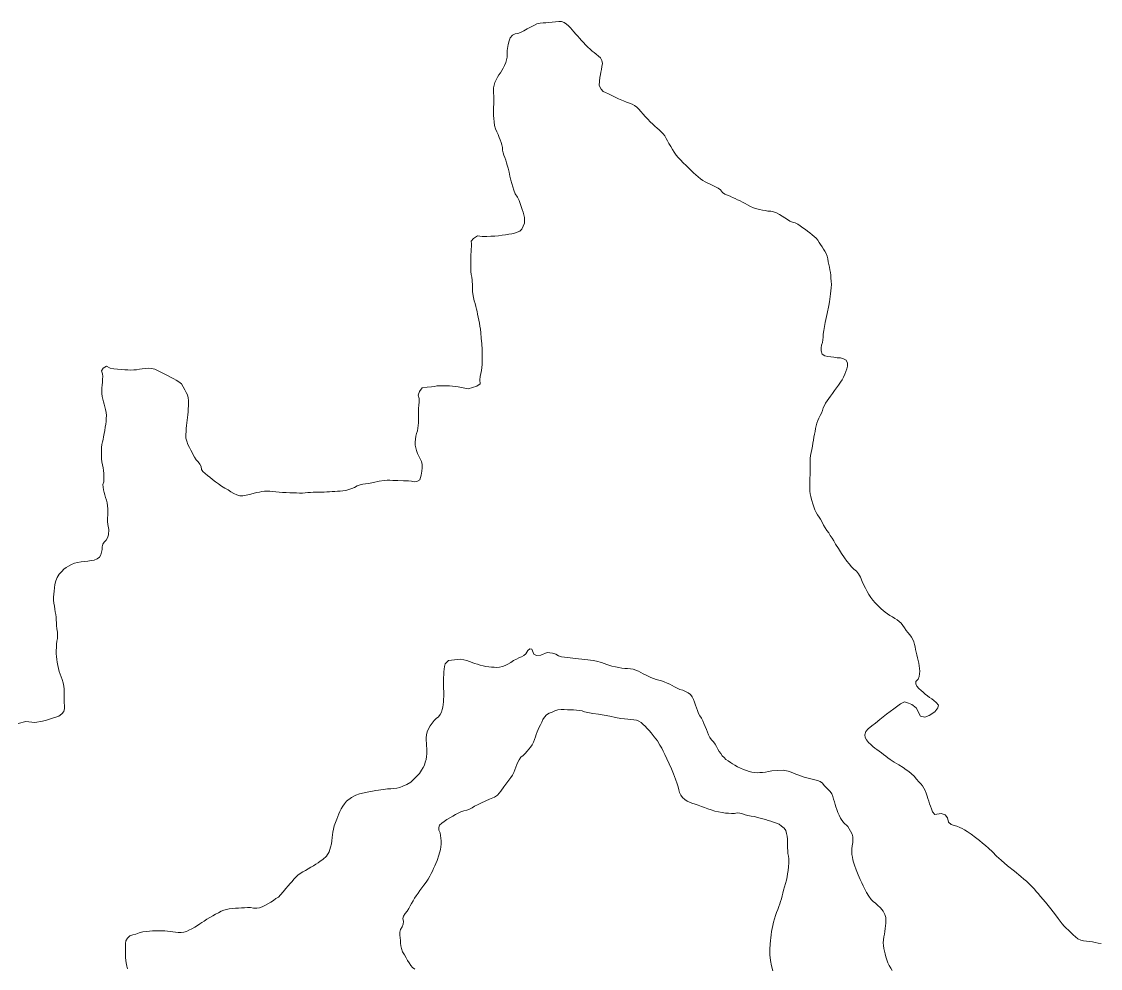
# Model space of a CAD drawing. Header units: kilometres. Extents: x 1172066 to 1174183, y 1051619 to 1053209.
# Drawn here: x 1173682.6 to 1173890.2, y 1052602.5 to 1052784.7 of the extents above; entities that cross this region are included whole.
import ezdxf

# ---------------------------------------------------------------- set-up
doc = ezdxf.new("R2010")
doc.units = ezdxf.units.KM
doc.header["$MEASUREMENT"] = 0
doc.layers.add('terreno', color=7, linetype='Continuous')

msp = doc.modelspace()

# ---------------------------------------------------------------- linework, layer by layer
at = {"layer": 'terreno', "lineweight": 0, "ltscale": 2090}
msp.add_lwpolyline([(1173890.39707, 1052607.28212), (1173889.77053, 1052607.39173), (1173889.22979, 1052607.50406), (1173888.6848, 1052607.60289), (1173888.1252, 1052607.68531), (1173887.55596, 1052607.72934), (1173886.9925, 1052607.8204), (1173886.43786, 1052607.95184), (1173885.9163, 1052608.20595), (1173885.45824, 1052608.57218), (1173884.98393, 1052608.99436), (1173884.52234, 1052609.43491), (1173884.07427, 1052609.87404), (1173883.66474, 1052610.27167), (1173883.26327, 1052610.65567), (1173882.87562, 1052611.07924), (1173882.46694, 1052611.57839), (1173882.10766, 1052612.13809), (1173881.60674, 1052612.79516), (1173880.68264, 1052613.9518), (1173879.65048, 1052615.23178), (1173878.71488, 1052616.35419), (1173878.24461, 1052616.91039), (1173877.88651, 1052617.32093), (1173877.52895, 1052617.72513), (1173877.1858, 1052618.11141), (1173876.83938, 1052618.48649), (1173876.45664, 1052618.85592), (1173876.00367, 1052619.27235), (1173875.51941, 1052619.68313), (1173874.89408, 1052620.20894), (1173873.70462, 1052621.192), (1173872.35091, 1052622.26115), (1173871.11048, 1052623.30565), (1173870.21281, 1052624.11671), (1173869.45434, 1052624.92827), (1173868.69399, 1052625.63996), (1173868.11057, 1052626.1528), (1173867.5646, 1052626.60663), (1173866.97166, 1052627.08925), (1173866.20976, 1052627.70161), (1173865.39016, 1052628.32119), (1173864.61094, 1052628.86396), (1173864.09854, 1052629.1926), (1173863.62597, 1052629.4151), (1173863.14872, 1052629.64258), (1173862.62785, 1052629.85968), (1173862.05736, 1052629.99055), (1173861.50743, 1052630.21769), (1173860.98777, 1052630.64314), (1173860.7782, 1052631.48239), (1173860.33396, 1052632.03105), (1173859.58731, 1052632.33645), (1173858.39764, 1052632.14059), (1173857.90307, 1052632.65199), (1173857.69971, 1052633.19459), (1173857.53124, 1052633.68935), (1173857.36876, 1052634.1858), (1173857.20896, 1052634.6806), (1173857.0515, 1052635.17473), (1173856.88783, 1052635.67368), (1173856.71392, 1052636.19325), (1173856.51451, 1052636.70853), (1173856.2564, 1052637.19537), (1173855.98418, 1052637.63631), (1173855.65704, 1052638.02115), (1173855.29763, 1052638.42969), (1173854.85002, 1052638.94749), (1173854.37586, 1052639.48165), (1173853.8561, 1052639.95812), (1173853.3583, 1052640.37534), (1173852.84523, 1052640.74266), (1173852.26506, 1052641.13217), (1173851.45193, 1052641.64961), (1173850.55402, 1052642.15632), (1173849.77917, 1052642.68944), (1173849.30699, 1052643.04294), (1173848.91551, 1052643.35782), (1173848.51223, 1052643.66381), (1173848.09041, 1052643.97555), (1173847.66179, 1052644.28525), (1173847.23815, 1052644.59614), (1173846.82953, 1052644.90278), (1173846.43653, 1052645.22048), (1173846.03293, 1052645.56131), (1173845.59671, 1052645.96214), (1173845.21905, 1052646.4581), (1173844.98938, 1052646.9569), (1173844.88123, 1052647.47701), (1173845.11691, 1052648.10407), (1173845.56942, 1052648.57888), (1173846.23814, 1052649.15118), (1173846.96124, 1052649.7199), (1173847.80573, 1052650.38169), (1173849.09464, 1052651.39457), (1173850.4979, 1052652.47681), (1173851.77334, 1052653.40578), (1173852.5154, 1052653.76724), (1173853.29164, 1052653.5465), (1173853.95223, 1052653.28636), (1173854.7987, 1052652.62124), (1173855.59768, 1052651.05515), (1173856.42847, 1052650.85998), (1173857.29726, 1052651.1742), (1173858.34749, 1052651.89628), (1173858.94076, 1052652.67176), (1173859.08441, 1052653.18112), (1173858.63343, 1052653.6754), (1173858.1899, 1052654.03654), (1173857.77205, 1052654.35696), (1173857.34397, 1052654.65266), (1173856.93014, 1052654.97178), (1173856.52226, 1052655.29858), (1173856.1207, 1052655.62892), (1173855.71705, 1052655.98039), (1173855.30294, 1052656.35734), (1173854.92291, 1052656.78862), (1173854.69993, 1052657.24728), (1173854.68165, 1052657.7069), (1173855.19347, 1052658.18347), (1173855.37327, 1052658.69651), (1173855.43178, 1052659.20065), (1173855.48194, 1052659.70675), (1173855.43545, 1052660.2064), (1173855.36177, 1052660.71226), (1173855.27808, 1052661.22025), (1173855.16388, 1052661.73125), (1173855.03219, 1052662.27218), (1173854.88966, 1052662.81673), (1173854.7585, 1052663.35382), (1173854.647, 1052663.85535), (1173854.55952, 1052664.35231), (1173854.45123, 1052664.84585), (1173854.32546, 1052665.33596), (1173854.13908, 1052665.80946), (1173853.8632, 1052666.24706), (1173853.54111, 1052666.69144), (1173853.18415, 1052667.11064), (1173852.84677, 1052667.54694), (1173852.52563, 1052668.00266), (1173852.23357, 1052668.48118), (1173851.88572, 1052668.91293), (1173851.52764, 1052669.28213), (1173851.1088, 1052669.56455), (1173850.67797, 1052669.84674), (1173850.20954, 1052670.14593), (1173849.71689, 1052670.42382), (1173849.25658, 1052670.73639), (1173848.8366, 1052671.04629), (1173848.44257, 1052671.37299), (1173848.05411, 1052671.71638), (1173847.65876, 1052672.07391), (1173847.27817, 1052672.44684), (1173846.90007, 1052672.86096), (1173846.47125, 1052673.35451), (1173846.06674, 1052673.89167), (1173845.70173, 1052674.4617), (1173845.35102, 1052675.04395), (1173845.03005, 1052675.63999), (1173844.70384, 1052676.25937), (1173844.36465, 1052676.97685), (1173844.09702, 1052677.75717), (1173843.70766, 1052678.44275), (1173843.30287, 1052678.96458), (1173842.77876, 1052679.33984), (1173842.32977, 1052679.79979), (1173841.87431, 1052680.32455), (1173841.40895, 1052680.86127), (1173840.96698, 1052681.4956), (1173840.40229, 1052682.35772), (1173839.81646, 1052683.28091), (1173839.28092, 1052684.14549), (1173838.91059, 1052684.75049), (1173838.58539, 1052685.29268), (1173838.25958, 1052685.82138), (1173837.94615, 1052686.30647), (1173837.61266, 1052686.76512), (1173837.29639, 1052687.25136), (1173836.9707, 1052687.79406), (1173836.67067, 1052688.36854), (1173836.36332, 1052688.90965), (1173836.08256, 1052689.35639), (1173835.77584, 1052689.76049), (1173835.52259, 1052690.20468), (1173835.28226, 1052690.72161), (1173834.95753, 1052691.68267), (1173834.62264, 1052692.69746), (1173834.47826, 1052693.2814), (1173834.37451, 1052693.8028), (1173834.32277, 1052694.32126), (1173834.31186, 1052694.84241), (1173834.3091, 1052695.36593), (1173834.311, 1052695.88999), (1173834.32159, 1052696.41107), (1173834.33574, 1052696.92034), (1173834.35405, 1052697.42713), (1173834.36654, 1052697.93439), (1173834.37167, 1052698.44562), (1173834.35913, 1052698.95843), (1173834.35855, 1052699.4793), (1173834.36349, 1052700.0317), (1173834.38374, 1052700.59184), (1173834.45611, 1052701.15871), (1173834.55833, 1052701.76022), (1173834.69857, 1052702.36058), (1173834.81145, 1052702.96232), (1173834.90941, 1052703.54898), (1173835.00054, 1052704.13311), (1173835.0997, 1052704.71211), (1173835.20309, 1052705.27697), (1173835.32002, 1052705.83555), (1173835.43864, 1052706.38564), (1173835.55226, 1052706.90203), (1173835.68227, 1052707.40568), (1173835.85364, 1052707.90234), (1173836.05651, 1052708.40198), (1173836.31716, 1052708.87872), (1173836.54274, 1052709.3668), (1173836.73633, 1052709.85707), (1173836.88933, 1052710.36297), (1173837.11065, 1052710.83753), (1173837.35791, 1052711.28688), (1173837.64465, 1052711.70791), (1173837.95719, 1052712.13772), (1173838.3244, 1052712.63596), (1173838.70957, 1052713.14644), (1173839.09136, 1052713.66558), (1173839.47891, 1052714.19991), (1173839.86043, 1052714.74205), (1173840.22513, 1052715.28011), (1173840.53769, 1052715.7766), (1173840.78066, 1052716.2906), (1173841.02858, 1052716.81461), (1173841.27018, 1052717.33743), (1173841.45935, 1052717.87734), (1173841.56226, 1052718.40336), (1173841.58128, 1052718.94032), (1173841.31802, 1052719.53248), (1173840.81819, 1052719.81053), (1173840.19317, 1052719.9843), (1173839.54533, 1052720.01114), (1173838.91244, 1052720.08788), (1173838.33287, 1052720.16487), (1173837.76711, 1052720.21158), (1173837.20397, 1052720.37782), (1173836.70688, 1052720.67671), (1173836.49665, 1052721.33494), (1173836.51244, 1052721.92007), (1173836.58729, 1052722.42378), (1173836.72733, 1052722.91697), (1173836.80349, 1052723.42402), (1173836.85149, 1052723.96412), (1173836.87662, 1052724.51494), (1173836.9855, 1052725.259), (1173837.27125, 1052726.79494), (1173837.67447, 1052728.51609), (1173837.95707, 1052730.04667), (1173838.07379, 1052730.75894), (1173838.15193, 1052731.26567), (1173838.22807, 1052731.78006), (1173838.30624, 1052732.3203), (1173838.37603, 1052732.86782), (1173838.42992, 1052733.43245), (1173838.46919, 1052734.0615), (1173838.44117, 1052734.71059), (1173838.38561, 1052735.33421), (1173838.33346, 1052735.87001), (1173838.27092, 1052736.38192), (1173838.1827, 1052736.89472), (1173838.08328, 1052737.41745), (1173837.97285, 1052737.93949), (1173837.86075, 1052738.46417), (1173837.75976, 1052738.99924), (1173837.67408, 1052739.54022), (1173837.47156, 1052740.0439), (1173837.23158, 1052740.50374), (1173836.94073, 1052740.9165), (1173836.65919, 1052741.33714), (1173836.38688, 1052741.75909), (1173836.11592, 1052742.17886), (1173835.83015, 1052742.59223), (1173835.52293, 1052742.99484), (1173835.15311, 1052743.34565), (1173834.75489, 1052743.67332), (1173834.33364, 1052744.00941), (1173833.90059, 1052744.33625), (1173833.45404, 1052744.66438), (1173832.97389, 1052745.01368), (1173832.48027, 1052745.35759), (1173831.98175, 1052745.6758), (1173831.49872, 1052745.92775), (1173830.96609, 1052746.05646), (1173830.4778, 1052746.28854), (1173829.98957, 1052746.58381), (1173829.52111, 1052746.92766), (1173829.02095, 1052747.24303), (1173828.48355, 1052747.57107), (1173827.93368, 1052747.89505), (1173827.34603, 1052748.09901), (1173826.80125, 1052748.22199), (1173826.25666, 1052748.2323), (1173825.72128, 1052748.30516), (1173825.18798, 1052748.39986), (1173824.65565, 1052748.4974), (1173824.11323, 1052748.65107), (1173823.5081, 1052748.85194), (1173822.91135, 1052749.11219), (1173822.34332, 1052749.39709), (1173821.8454, 1052749.6613), (1173821.37575, 1052749.93698), (1173820.89291, 1052750.18259), (1173820.41381, 1052750.41289), (1173819.93457, 1052750.63569), (1173819.45518, 1052750.85816), (1173818.97297, 1052751.0756), (1173818.48383, 1052751.27736), (1173817.99242, 1052751.50125), (1173817.50628, 1052751.81419), (1173817.13853, 1052752.32752), (1173816.65747, 1052752.65682), (1173816.15896, 1052752.9042), (1173815.6559, 1052753.12705), (1173815.16458, 1052753.36729), (1173814.68461, 1052753.60675), (1173814.20763, 1052753.84373), (1173813.738, 1052754.11641), (1173813.2587, 1052754.42587), (1173812.81662, 1052754.79719), (1173812.38809, 1052755.1929), (1173811.9438, 1052755.60738), (1173811.49949, 1052756.02967), (1173811.04105, 1052756.47409), (1173810.51379, 1052756.98985), (1173809.97577, 1052757.52755), (1173809.45911, 1052758.05687), (1173809.01191, 1052758.52667), (1173808.60917, 1052759.00484), (1173808.24457, 1052759.52268), (1173807.88149, 1052760.07521), (1173807.5438, 1052760.64902), (1173807.21819, 1052761.20738), (1173806.94137, 1052761.7038), (1173806.70339, 1052762.19924), (1173806.41637, 1052762.66711), (1173806.10234, 1052763.10185), (1173805.71909, 1052763.47361), (1173805.32555, 1052763.83514), (1173804.9242, 1052764.19131), (1173804.50312, 1052764.52488), (1173804.09546, 1052764.91403), (1173803.62152, 1052765.39653), (1173803.13829, 1052765.90932), (1173802.66542, 1052766.41451), (1173802.23119, 1052766.88786), (1173801.82078, 1052767.36566), (1173801.40414, 1052767.81926), (1173801.01698, 1052768.20849), (1173800.58681, 1052768.52669), (1173800.10698, 1052768.77115), (1173799.59325, 1052768.99179), (1173799.05742, 1052769.16199), (1173798.44974, 1052769.40952), (1173797.50139, 1052769.8285), (1173796.47859, 1052770.3103), (1173795.5496, 1052770.76053), (1173794.99689, 1052771.01548), (1173794.55671, 1052771.22697), (1173794.16333, 1052771.69817), (1173793.78401, 1052772.4073), (1173793.82238, 1052773.19221), (1173793.9307, 1052773.91742), (1173794.01599, 1052774.46686), (1173794.12573, 1052774.97373), (1173794.20944, 1052775.48899), (1173794.31046, 1052776.04425), (1173794.43104, 1052776.62277), (1173794.30563, 1052777.17373), (1173794.06498, 1052777.67197), (1173793.63026, 1052778.03816), (1173793.20393, 1052778.38821), (1173792.81022, 1052778.71458), (1173792.41048, 1052779.01375), (1173792.02668, 1052779.36016), (1173791.60128, 1052779.76606), (1173791.17061, 1052780.19142), (1173790.76338, 1052780.6279), (1173790.38527, 1052781.04335), (1173790.01684, 1052781.45533), (1173789.65089, 1052781.869), (1173789.28945, 1052782.28368), (1173788.93731, 1052782.70459), (1173788.58353, 1052783.11615), (1173788.24509, 1052783.4971), (1173787.88947, 1052783.83898), (1173787.47244, 1052784.16357), (1173787.02882, 1052784.4712), (1173786.54167, 1052784.67313), (1173786.01379, 1052784.67785), (1173785.38649, 1052784.62245), (1173784.73466, 1052784.54175), (1173784.10073, 1052784.47932), (1173783.5409, 1052784.43539), (1173782.99882, 1052784.40787), (1173782.43757, 1052784.34444), (1173781.8048, 1052784.21417), (1173781.19666, 1052783.90899), (1173780.58223, 1052783.59929), (1173779.93054, 1052783.26774), (1173779.29224, 1052782.89143), (1173778.67239, 1052782.56203), (1173778.14976, 1052782.36543), (1173777.59867, 1052782.34022), (1173777.11138, 1052782.03827), (1173776.66249, 1052781.57599), (1173776.46511, 1052780.96903), (1173776.28693, 1052780.25099), (1173776.0898, 1052779.12349), (1173776.10935, 1052777.85449), (1173775.80042, 1052776.79031), (1173775.55211, 1052776.20395), (1173775.3189, 1052775.74434), (1173775.0623, 1052775.29413), (1173774.79251, 1052774.84651), (1173774.5025, 1052774.4138), (1173774.22925, 1052773.95867), (1173773.95347, 1052773.47886), (1173773.70724, 1052772.98234), (1173773.55971, 1052772.44696), (1173773.46278, 1052771.92763), (1173773.44981, 1052771.41537), (1173773.46136, 1052770.90073), (1173773.48395, 1052770.37862), (1173773.53172, 1052769.85481), (1173773.5395, 1052769.32597), (1173773.52487, 1052768.77754), (1173773.47893, 1052768.22361), (1173773.46015, 1052767.67432), (1173773.45544, 1052767.14109), (1173773.4724, 1052766.6113), (1173773.50532, 1052766.05374), (1173773.55525, 1052765.38593), (1173773.65978, 1052764.69586), (1173773.85751, 1052764.03823), (1173774.07388, 1052763.46002), (1173774.34251, 1052762.93156), (1173774.56534, 1052762.39723), (1173774.75077, 1052761.91139), (1173774.92064, 1052761.43597), (1173775.06773, 1052760.95211), (1173775.17404, 1052760.45408), (1173775.17197, 1052759.93186), (1173775.28393, 1052759.43684), (1173775.44348, 1052758.96054), (1173775.63814, 1052758.49709), (1173775.79904, 1052758.01913), (1173775.953, 1052757.5243), (1173776.10632, 1052757.02564), (1173776.25539, 1052756.4753), (1173776.44316, 1052755.73377), (1173776.62218, 1052754.94022), (1173776.80774, 1052754.17486), (1173776.9745, 1052753.51109), (1173777.14746, 1052752.876), (1173777.35327, 1052752.23208), (1173777.63083, 1052751.54415), (1173778.05184, 1052750.89954), (1173778.3611, 1052750.23561), (1173778.58796, 1052749.65811), (1173778.78422, 1052749.10148), (1173778.97081, 1052748.54563), (1173779.14742, 1052747.98392), (1173779.38433, 1052747.00027), (1173779.41723, 1052745.90551), (1173779.18556, 1052745.2924), (1173778.9143, 1052744.76695), (1173778.53772, 1052744.34599), (1173778.0347, 1052744.12816), (1173777.49841, 1052743.968), (1173776.95903, 1052743.85965), (1173776.39492, 1052743.76836), (1173775.75668, 1052743.66624), (1173775.10027, 1052743.56286), (1173774.42661, 1052743.47956), (1173773.69238, 1052743.41082), (1173772.93925, 1052743.39134), (1173772.1624, 1052743.34589), (1173771.2783, 1052743.35498), (1173770.36192, 1052743.45641), (1173769.57918, 1052742.92091), (1173769.16852, 1052742.41113), (1173769.20956, 1052741.89812), (1173769.21041, 1052741.39158), (1173769.17208, 1052740.88654), (1173769.13209, 1052740.38015), (1173769.11346, 1052739.86736), (1173769.10094, 1052739.33126), (1173769.09229, 1052738.78986), (1173769.08714, 1052738.24413), (1173769.08341, 1052737.68306), (1173769.08769, 1052737.1187), (1173769.11361, 1052736.56196), (1173769.15987, 1052736.0388), (1173769.26023, 1052735.52956), (1173769.34395, 1052734.9084), (1173769.43155, 1052733.84407), (1173769.43553, 1052732.65834), (1173769.57566, 1052731.59091), (1173769.71868, 1052730.94019), (1173769.92797, 1052730.41246), (1173770.07179, 1052729.87741), (1173770.1843, 1052729.3744), (1173770.29309, 1052728.88054), (1173770.3988, 1052728.37098), (1173770.51411, 1052727.80399), (1173770.62879, 1052727.22281), (1173770.73685, 1052726.6406), (1173770.8387, 1052726.06069), (1173770.92173, 1052725.47887), (1173771.0002, 1052724.80452), (1173771.10765, 1052723.77211), (1173771.18836, 1052722.64906), (1173771.24683, 1052721.61443), (1173771.2801, 1052720.94187), (1173771.29331, 1052720.35989), (1173771.2958, 1052719.78352), (1173771.29254, 1052719.22981), (1173771.26523, 1052718.68197), (1173771.19863, 1052718.12978), (1173771.11142, 1052717.55868), (1173770.99188, 1052716.99175), (1173770.87505, 1052716.41467), (1173770.82592, 1052715.75673), (1173770.90096, 1052714.99268), (1173770.222, 1052714.50667), (1173768.54878, 1052714.02389), (1173766.65959, 1052714.43017), (1173764.99266, 1052714.57246), (1173764.20741, 1052714.57615), (1173763.64235, 1052714.5802), (1173763.08764, 1052714.58147), (1173762.575, 1052714.56676), (1173762.07548, 1052714.49361), (1173761.51667, 1052714.40768), (1173760.68252, 1052714.31764), (1173759.73992, 1052714.18226), (1173759.18732, 1052713.50983), (1173758.93537, 1052712.81211), (1173759.13984, 1052712.13834), (1173759.16407, 1052711.47824), (1173759.10613, 1052710.85293), (1173759.03198, 1052710.23588), (1173758.99844, 1052709.63117), (1173758.98798, 1052709.08192), (1173759.00813, 1052708.54614), (1173759.00644, 1052708.01093), (1173758.99391, 1052707.47917), (1173758.96402, 1052706.94899), (1173758.91013, 1052706.42187), (1173758.8245, 1052705.9101), (1173758.64975, 1052705.41942), (1173758.53113, 1052704.90659), (1173758.43036, 1052704.34917), (1173758.36546, 1052703.77057), (1173758.40132, 1052703.20578), (1173758.48353, 1052702.65879), (1173758.65702, 1052702.12572), (1173758.84848, 1052701.59391), (1173759.06716, 1052701.05721), (1173759.35653, 1052700.54869), (1173759.57306, 1052700.00832), (1173759.73324, 1052699.43002), (1173759.73248, 1052698.80363), (1173759.64739, 1052698.17286), (1173759.53362, 1052697.40078), (1173759.30133, 1052696.52331), (1173758.70475, 1052696.20885), (1173758.16604, 1052696.13935), (1173757.66458, 1052696.26571), (1173757.06947, 1052696.31646), (1173756.10243, 1052696.34548), (1173755.04287, 1052696.37774), (1173754.07603, 1052696.4001), (1173753.48157, 1052696.417), (1173752.97996, 1052696.43419), (1173752.38582, 1052696.38493), (1173751.42186, 1052696.25079), (1173750.38342, 1052696.00663), (1173749.42707, 1052695.81836), (1173748.82149, 1052695.71622), (1173748.30129, 1052695.6438), (1173747.77437, 1052695.54702), (1173747.22242, 1052695.38262), (1173746.71476, 1052695.04874), (1173746.16627, 1052694.82518), (1173745.60907, 1052694.64276), (1173745.04846, 1052694.47714), (1173744.48279, 1052694.39785), (1173743.95466, 1052694.34608), (1173743.43666, 1052694.30317), (1173742.92095, 1052694.26678), (1173742.41724, 1052694.23145), (1173741.91704, 1052694.19596), (1173741.40962, 1052694.17144), (1173740.87515, 1052694.15513), (1173740.33343, 1052694.15762), (1173739.79795, 1052694.14631), (1173739.28533, 1052694.12961), (1173738.77855, 1052694.10826), (1173738.26829, 1052694.08488), (1173737.74207, 1052694.05228), (1173737.21329, 1052693.99633), (1173736.67736, 1052693.97251), (1173736.11853, 1052693.96425), (1173735.55309, 1052693.97981), (1173734.96128, 1052693.9999), (1173734.26028, 1052694.02366), (1173733.53161, 1052694.05212), (1173732.82204, 1052694.09167), (1173732.18545, 1052694.13672), (1173731.5691, 1052694.20321), (1173730.96981, 1052694.25576), (1173730.44024, 1052694.29881), (1173729.92638, 1052694.33244), (1173729.41458, 1052694.31907), (1173728.90424, 1052694.2747), (1173728.3994, 1052694.16019), (1173727.8634, 1052694.04336), (1173727.20006, 1052693.89111), (1173726.51263, 1052693.68876), (1173725.8421, 1052693.53679), (1173725.24836, 1052693.43637), (1173724.65091, 1052693.45377), (1173724.07963, 1052693.64947), (1173723.49205, 1052693.90994), (1173722.93975, 1052694.21573), (1173722.37732, 1052694.55415), (1173721.75572, 1052694.92614), (1173721.12126, 1052695.30155), (1173720.52128, 1052695.71998), (1173719.95613, 1052696.14023), (1173719.41275, 1052696.5744), (1173718.88209, 1052696.99531), (1173718.41217, 1052697.36583), (1173717.96363, 1052697.7291), (1173717.54267, 1052698.11036), (1173717.23845, 1052698.5118), (1173717.18373, 1052699.06343), (1173716.96175, 1052699.52293), (1173716.62968, 1052699.9656), (1173716.21742, 1052700.37521), (1173715.91773, 1052700.84336), (1173715.67495, 1052701.29526), (1173715.44769, 1052701.74341), (1173715.21449, 1052702.21454), (1173714.94146, 1052702.75865), (1173714.6647, 1052703.31307), (1173714.42869, 1052703.92168), (1173714.2456, 1052704.55405), (1173714.24268, 1052705.20016), (1173714.29637, 1052705.82586), (1173714.34719, 1052706.38822), (1173714.40107, 1052706.93627), (1173714.46191, 1052707.47626), (1173714.52355, 1052707.98524), (1173714.59024, 1052708.48443), (1173714.6492, 1052708.99973), (1173714.70189, 1052709.56852), (1173714.72203, 1052710.15182), (1173714.74321, 1052710.72446), (1173714.76224, 1052711.25792), (1173714.75682, 1052711.78292), (1173714.69988, 1052712.30937), (1173714.59259, 1052712.83607), (1173714.34183, 1052713.32128), (1173714.05365, 1052713.82248), (1173713.73744, 1052714.40206), (1173713.40007, 1052714.98238), (1173712.90153, 1052715.37843), (1173712.42028, 1052715.67805), (1173711.94573, 1052715.9332), (1173711.43946, 1052716.19972), (1173710.82607, 1052716.52389), (1173710.18615, 1052716.85861), (1173709.54675, 1052717.18501), (1173708.93294, 1052717.49785), (1173708.30959, 1052717.77817), (1173707.66126, 1052717.91117), (1173707.05143, 1052717.97068), (1173706.44782, 1052717.91538), (1173705.85907, 1052717.85148), (1173705.30901, 1052717.78443), (1173704.76975, 1052717.68876), (1173704.22556, 1052717.65007), (1173703.67425, 1052717.63418), (1173703.1195, 1052717.64495), (1173702.5393, 1052717.6791), (1173701.85036, 1052717.72674), (1173701.13404, 1052717.78526), (1173700.42175, 1052717.84013), (1173699.71913, 1052717.99789), (1173699.00742, 1052718.35645), (1173698.36768, 1052717.96363), (1173698.01436, 1052717.45212), (1173698.23232, 1052716.92626), (1173698.27556, 1052716.40542), (1173698.23244, 1052715.85519), (1173698.18537, 1052715.29593), (1173698.1451, 1052714.73887), (1173698.10898, 1052714.18983), (1173698.09035, 1052713.64104), (1173698.11837, 1052713.09796), (1173698.17247, 1052712.57151), (1173698.28604, 1052712.056), (1173698.40492, 1052711.545), (1173698.52821, 1052711.05122), (1173698.6801, 1052710.57188), (1173698.80081, 1052710.06157), (1173698.91366, 1052709.48522), (1173698.97244, 1052708.88846), (1173698.94732, 1052708.3013), (1173698.90074, 1052707.7407), (1173698.83246, 1052707.18685), (1173698.74357, 1052706.62322), (1173698.64272, 1052706.01439), (1173698.5359, 1052705.39767), (1173698.42681, 1052704.8018), (1173698.3225, 1052704.29077), (1173698.19606, 1052703.80799), (1173698.09676, 1052703.29899), (1173698.01386, 1052702.73508), (1173697.99369, 1052702.15827), (1173698.00266, 1052701.58977), (1173698.01865, 1052701.05214), (1173698.05628, 1052700.52245), (1173698.11727, 1052699.98435), (1173698.20326, 1052699.41338), (1173698.33856, 1052698.84413), (1173698.42122, 1052698.27397), (1173698.4727, 1052697.73634), (1173698.48301, 1052697.20552), (1173698.48263, 1052696.67464), (1173698.44561, 1052696.13876), (1173698.31092, 1052695.60178), (1173698.33235, 1052695.07417), (1173698.41235, 1052694.57384), (1173698.54111, 1052694.0884), (1173698.67405, 1052693.59864), (1173698.82072, 1052693.09662), (1173698.99737, 1052692.60157), (1173699.11812, 1052692.07826), (1173699.20687, 1052691.52213), (1173699.22167, 1052690.95633), (1173699.231, 1052690.38033), (1173699.23369, 1052689.76164), (1173699.20344, 1052689.13145), (1173699.20511, 1052688.52141), (1173699.26205, 1052687.94106), (1173699.44073, 1052686.95073), (1173699.36238, 1052685.94453), (1173699.18732, 1052685.37827), (1173698.94837, 1052684.89814), (1173698.51833, 1052684.54145), (1173698.26868, 1052684.0991), (1173698.13842, 1052683.61562), (1173698.17558, 1052683.07742), (1173698.04822, 1052682.57679), (1173697.86633, 1052682.08409), (1173697.63202, 1052681.6053), (1173697.18321, 1052681.30621), (1173696.62078, 1052681.06624), (1173696.03267, 1052680.97351), (1173695.42404, 1052680.88386), (1173694.76207, 1052680.79562), (1173694.08255, 1052680.75297), (1173693.41956, 1052680.63206), (1173692.80161, 1052680.46834), (1173692.23231, 1052680.20086), (1173691.68368, 1052679.89646), (1173691.20429, 1052679.61523), (1173690.78818, 1052679.30561), (1173690.37372, 1052678.89567), (1173689.88384, 1052678.35818), (1173689.48082, 1052677.74511), (1173689.24116, 1052677.05662), (1173689.0654, 1052676.39175), (1173688.96125, 1052675.73523), (1173688.89943, 1052675.08622), (1173688.84397, 1052674.4991), (1173688.7898, 1052673.92647), (1173688.82011, 1052673.35408), (1173688.87799, 1052672.76896), (1173688.95422, 1052672.18127), (1173689.03621, 1052671.60661), (1173689.11649, 1052671.08178), (1173689.20735, 1052670.572), (1173689.2734, 1052670.0581), (1173689.32463, 1052669.54097), (1173689.34921, 1052669.02139), (1173689.38804, 1052668.48236), (1173689.44994, 1052667.8581), (1173689.5441, 1052667.21249), (1173689.58786, 1052666.58098), (1173689.57802, 1052666.00722), (1173689.44926, 1052665.44909), (1173689.3864, 1052664.8786), (1173689.34707, 1052664.26653), (1173689.31945, 1052663.6417), (1173689.32644, 1052663.03352), (1173689.34864, 1052662.48758), (1173689.40793, 1052661.95848), (1173689.49478, 1052661.41434), (1173689.60159, 1052660.81063), (1173689.73858, 1052660.20156), (1173689.89932, 1052659.61292), (1173690.06324, 1052659.09214), (1173690.26953, 1052658.60423), (1173690.44146, 1052658.07833), (1173690.62098, 1052657.46678), (1173690.77511, 1052656.82878), (1173690.82852, 1052656.20216), (1173690.84267, 1052655.66652), (1173690.82171, 1052655.15371), (1173690.81975, 1052654.6395), (1173690.83217, 1052654.11752), (1173690.8661, 1052653.59363), (1173690.88105, 1052653.06434), (1173690.88164, 1052652.50747), (1173690.7789, 1052651.94545), (1173690.36825, 1052651.46385), (1173689.8189, 1052651.02877), (1173689.21083, 1052650.85677), (1173688.59466, 1052650.66642), (1173688.0089, 1052650.46235), (1173687.43174, 1052650.27033), (1173686.66946, 1052650.07028), (1173685.17971, 1052649.84771), (1173683.43847, 1052649.98232), (1173681.99857, 1052649.64763)], dxfattribs=at)
for points, elevation in [([(1173850.17329, 1052602.07066), (1173849.87624, 1052602.54249), (1173849.61088, 1052603.04962), (1173849.35147, 1052603.60079), (1173849.14795, 1052604.17806), (1173848.96411, 1052604.75408), (1173848.80082, 1052605.27937), (1173848.66626, 1052605.79378), (1173848.56698, 1052606.32486), (1173848.48322, 1052606.88218), (1173848.45908, 1052607.45169), (1173848.50649, 1052608.01053), (1173848.5785, 1052608.55057), (1173848.68404, 1052609.08394), (1173848.76039, 1052609.62083), (1173848.82243, 1052610.15232), (1173848.86898, 1052610.68307), (1173848.9092, 1052611.2133), (1173848.94625, 1052611.74317), (1173848.93679, 1052612.274), (1173848.76279, 1052612.84557), (1173848.43835, 1052613.54779), (1173847.90328, 1052614.12952), (1173847.36725, 1052614.66724), (1173846.93623, 1052615.06277), (1173846.48182, 1052615.35919), (1173846.09961, 1052615.79279), (1173845.65575, 1052616.40544), (1173845.24672, 1052617.0881), (1173844.88702, 1052617.77282), (1173844.58056, 1052618.37144), (1173844.29404, 1052618.94882), (1173844.00184, 1052619.59901), (1173843.61816, 1052620.49647), (1173843.24748, 1052621.46532), (1173842.92513, 1052622.36389), (1173842.73152, 1052622.92404), (1173842.59712, 1052623.40362), (1173842.50196, 1052623.90372), (1173842.42852, 1052624.43208), (1173842.42086, 1052624.96892), (1173842.42548, 1052625.5173), (1173842.45521, 1052626.11649), (1173842.56372, 1052626.72821), (1173842.59014, 1052627.32303), (1173842.56753, 1052627.85063), (1173842.43852, 1052628.3519), (1173842.16982, 1052628.93288), (1173841.61604, 1052629.81071), (1173840.77353, 1052630.55519), (1173840.23324, 1052631.40491), (1173839.93745, 1052632.00126), (1173839.69483, 1052632.52601), (1173839.50701, 1052633.06201), (1173839.34598, 1052633.56946), (1173839.19732, 1052634.07064), (1173839.04199, 1052634.5713), (1173838.8933, 1052635.07748), (1173838.75876, 1052635.58773), (1173838.52616, 1052636.07251), (1173838.23117, 1052636.53219), (1173837.82444, 1052636.89899), (1173837.43962, 1052637.28607), (1173837.0877, 1052637.6973), (1173836.76465, 1052638.13534), (1173836.31223, 1052638.4351), (1173835.80778, 1052638.66695), (1173835.27171, 1052638.78148), (1173834.7454, 1052638.91439), (1173834.24389, 1052639.0529), (1173833.74723, 1052639.18578), (1173833.24469, 1052639.32929), (1173832.71174, 1052639.4905), (1173832.17702, 1052639.67621), (1173831.65247, 1052639.85745), (1173831.17323, 1052640.04458), (1173830.72659, 1052640.28487), (1173830.14567, 1052640.47419), (1173829.15601, 1052640.67279), (1173828.0374, 1052640.60561), (1173827.02453, 1052640.49208), (1173826.35805, 1052640.40498), (1173825.77808, 1052640.28295), (1173825.20785, 1052640.21298), (1173824.68552, 1052640.16938), (1173824.16987, 1052640.15933), (1173823.65863, 1052640.20364), (1173823.15343, 1052640.27264), (1173822.65981, 1052640.39785), (1173822.14949, 1052640.5705), (1173821.55678, 1052640.78344), (1173820.96312, 1052641.02671), (1173820.40258, 1052641.31363), (1173819.91714, 1052641.58207), (1173819.46664, 1052641.86217), (1173819.02293, 1052642.15148), (1173818.59645, 1052642.43019), (1173818.1861, 1052642.71546), (1173817.8085, 1052643.05574), (1173817.45478, 1052643.42114), (1173817.16535, 1052643.83166), (1173816.89118, 1052644.26076), (1173816.61523, 1052644.71201), (1173816.36205, 1052645.18087), (1173816.08192, 1052645.63527), (1173815.76468, 1052646.07916), (1173815.3846, 1052646.4866), (1173815.09823, 1052646.95548), (1173814.84829, 1052647.4456), (1173814.62678, 1052647.94821), (1173814.40486, 1052648.46355), (1173814.16944, 1052649.02149), (1173813.94359, 1052649.59582), (1173813.70618, 1052650.15093), (1173813.45569, 1052650.64463), (1173813.12964, 1052651.08683), (1173812.88918, 1052651.57608), (1173812.68525, 1052652.09867), (1173812.52589, 1052652.64181), (1173812.34072, 1052653.17849), (1173812.14589, 1052653.71595), (1173811.94159, 1052654.24639), (1173811.67152, 1052654.75834), (1173811.35821, 1052655.21792), (1173810.90151, 1052655.54099), (1173810.39981, 1052655.79036), (1173809.86622, 1052656.01941), (1173809.30855, 1052656.1905), (1173808.78528, 1052656.42226), (1173808.30376, 1052656.66922), (1173807.84016, 1052656.93609), (1173807.35453, 1052657.17169), (1173806.84227, 1052657.4015), (1173806.31625, 1052657.61274), (1173805.78898, 1052657.80632), (1173805.27418, 1052657.97361), (1173804.74925, 1052658.09303), (1173804.23854, 1052658.27317), (1173803.71535, 1052658.48743), (1173803.19952, 1052658.73089), (1173802.69518, 1052658.97524), (1173802.23357, 1052659.20879), (1173801.7952, 1052659.46144), (1173801.33294, 1052659.69065), (1173800.84224, 1052659.90539), (1173800.32568, 1052660.05601), (1173799.79585, 1052660.15272), (1173799.25734, 1052660.21874), (1173798.71113, 1052660.22038), (1173798.15611, 1052660.28665), (1173797.53911, 1052660.38746), (1173796.90849, 1052660.50989), (1173796.21101, 1052660.67616), (1173795.23711, 1052660.96168), (1173794.22476, 1052661.38219), (1173793.26192, 1052661.62024), (1173792.65785, 1052661.73179), (1173792.1453, 1052661.80859), (1173791.61545, 1052661.87681), (1173791.0249, 1052661.95091), (1173790.41868, 1052662.02477), (1173789.82232, 1052662.09135), (1173789.26551, 1052662.14811), (1173788.71711, 1052662.19123), (1173788.17084, 1052662.24171), (1173787.6307, 1052662.30104), (1173787.09443, 1052662.38657), (1173786.5508, 1052662.47923), (1173785.9787, 1052662.63292), (1173785.43964, 1052662.96128), (1173784.8057, 1052663.18919), (1173783.7931, 1052663.26785), (1173782.53736, 1052662.7615), (1173781.71164, 1052662.6895), (1173781.23827, 1052662.97616), (1173780.83847, 1052663.90088), (1173780.44047, 1052663.96654), (1173780.04802, 1052663.65886), (1173779.66556, 1052663.03538), (1173779.26746, 1052662.69001), (1173778.86213, 1052662.46612), (1173778.34754, 1052662.26338), (1173777.86112, 1052662.02011), (1173777.31799, 1052661.71558), (1173776.76669, 1052661.37633), (1173776.20608, 1052661.06972), (1173775.69058, 1052660.80848), (1173775.16898, 1052660.60572), (1173774.62895, 1052660.49605), (1173774.10706, 1052660.43028), (1173773.58546, 1052660.44321), (1173773.06371, 1052660.48729), (1173772.52412, 1052660.5348), (1173771.98049, 1052660.59145), (1173771.43842, 1052660.70612), (1173770.88523, 1052660.84539), (1173770.34125, 1052661.01239), (1173769.80693, 1052661.18392), (1173769.31409, 1052661.35516), (1173768.84696, 1052661.55501), (1173768.33081, 1052661.72446), (1173767.7455, 1052661.88909), (1173767.1452, 1052661.98215), (1173766.54836, 1052661.93905), (1173765.91493, 1052661.85971), (1173764.79925, 1052661.7196), (1173764.13283, 1052661.08055), (1173763.99814, 1052660.57732), (1173763.94118, 1052660.06434), (1173763.90878, 1052659.54015), (1173763.88485, 1052659.01818), (1173763.85989, 1052658.50819), (1173763.83173, 1052658.00169), (1173763.82262, 1052657.48511), (1173763.82586, 1052656.92992), (1173763.85348, 1052656.36567), (1173763.86655, 1052655.81153), (1173763.87175, 1052655.30002), (1173763.86722, 1052654.79963), (1173763.85654, 1052654.29804), (1173763.83221, 1052653.7949), (1173763.75769, 1052653.29567), (1173763.67249, 1052652.79575), (1173763.58129, 1052652.29712), (1173763.43919, 1052651.8131), (1173763.1873, 1052651.35406), (1173762.85932, 1052650.91401), (1173762.41213, 1052650.58726), (1173762.03386, 1052650.1718), (1173761.6491, 1052649.68149), (1173761.28111, 1052649.17024), (1173760.97258, 1052648.59661), (1173760.70634, 1052648.03284), (1173760.53297, 1052647.46216), (1173760.50546, 1052646.88866), (1173760.51987, 1052646.36785), (1173760.56454, 1052645.86169), (1173760.58391, 1052645.35408), (1173760.59427, 1052644.84276), (1173760.5988, 1052644.33007), (1173760.59171, 1052643.80967), (1173760.56611, 1052643.25851), (1173760.46966, 1052642.70636), (1173760.32069, 1052642.15713), (1173760.14599, 1052641.62195), (1173759.89507, 1052641.13192), (1173759.57822, 1052640.62591), (1173759.18193, 1052640.03454), (1173758.72528, 1052639.48422), (1173758.16939, 1052638.94894), (1173757.51504, 1052638.3652), (1173756.7978, 1052637.86651), (1173756.02675, 1052637.54091), (1173755.42667, 1052637.33479), (1173754.86971, 1052637.20854), (1173754.2947, 1052637.12936), (1173753.68596, 1052637.06537), (1173753.06758, 1052637.03018), (1173752.27627, 1052636.9415), (1173750.78676, 1052636.73909), (1173749.13772, 1052636.43411), (1173747.68509, 1052636.07885), (1173746.96514, 1052635.86175), (1173746.10091, 1052635.37613), (1173745.19575, 1052634.69214), (1173744.78058, 1052634.20059), (1173744.4301, 1052633.72511), (1173744.13251, 1052633.23452), (1173743.89889, 1052632.71557), (1173743.69171, 1052632.21558), (1173743.49764, 1052631.72064), (1173743.30105, 1052631.1972), (1173743.06472, 1052630.58006), (1173742.81733, 1052629.9417), (1173742.64462, 1052629.30235), (1173742.53417, 1052628.74814), (1173742.50034, 1052628.20761), (1173742.43587, 1052627.66128), (1173742.35239, 1052627.07985), (1173742.25727, 1052626.49186), (1173742.11726, 1052625.8425), (1173741.85135, 1052624.95487), (1173741.29179, 1052624.09755), (1173740.60109, 1052623.48332), (1173740.12905, 1052623.1211), (1173739.71283, 1052622.83982), (1173739.27541, 1052622.56493), (1173738.79807, 1052622.26871), (1173738.31093, 1052621.96893), (1173737.81712, 1052621.66995), (1173737.29661, 1052621.37452), (1173736.75095, 1052621.11382), (1173736.24405, 1052620.79628), (1173735.79157, 1052620.46132), (1173735.40755, 1052620.06118), (1173735.03926, 1052619.65211), (1173734.68058, 1052619.25376), (1173734.3279, 1052618.85593), (1173733.94887, 1052618.42298), (1173733.46515, 1052617.85136), (1173732.977, 1052617.22773), (1173732.4766, 1052616.6607), (1173732.05434, 1052616.23939), (1173731.5931, 1052615.92472), (1173731.1134, 1052615.60164), (1173730.58186, 1052615.24182), (1173730.02955, 1052614.90424), (1173729.45659, 1052614.59924), (1173728.94472, 1052614.34701), (1173728.43384, 1052614.17047), (1173727.89224, 1052614.10962), (1173727.30323, 1052614.10556), (1173726.70341, 1052614.20146), (1173726.10834, 1052614.2052), (1173725.53276, 1052614.17771), (1173724.96253, 1052614.1464), (1173724.38483, 1052614.10855), (1173723.77949, 1052614.06574), (1173723.16902, 1052614.01257), (1173722.57464, 1052613.94449), (1173722.04646, 1052613.86587), (1173721.54761, 1052613.71771), (1173721.05862, 1052613.49026), (1173720.51254, 1052613.21222), (1173719.96505, 1052612.91199), (1173719.41864, 1052612.59727), (1173718.86094, 1052612.27383), (1173718.3019, 1052611.94806), (1173717.7697, 1052611.62491), (1173717.32579, 1052611.34466), (1173716.91459, 1052611.05923), (1173716.47705, 1052610.77235), (1173715.96101, 1052610.44877), (1173715.41489, 1052610.14289), (1173714.85817, 1052609.85914), (1173714.35924, 1052609.61864), (1173713.85666, 1052609.4498), (1173713.33691, 1052609.42373), (1173712.79914, 1052609.43891), (1173712.25606, 1052609.48255), (1173711.7216, 1052609.53625), (1173711.21432, 1052609.59208), (1173710.71464, 1052609.65827), (1173710.19438, 1052609.70536), (1173709.6015, 1052609.74128), (1173708.9893, 1052609.73911), (1173708.38464, 1052609.72964), (1173707.807, 1052609.7158), (1173707.2363, 1052609.67699), (1173706.64488, 1052609.61325), (1173705.97347, 1052609.51246), (1173705.30132, 1052609.32017), (1173704.64144, 1052609.12102), (1173704.04222, 1052608.96147), (1173703.47845, 1052608.79485), (1173703.01456, 1052608.33335), (1173702.68619, 1052607.82996), (1173702.65694, 1052607.30812), (1173702.66266, 1052606.6851), (1173702.64987, 1052605.66897), (1173702.65322, 1052604.54891), (1173702.80171, 1052603.54602), (1173702.91984, 1052602.94368), (1173703.033, 1052602.44385)], 10), ([(1173827.19417, 1052602.02508), (1173826.93056, 1052603.0156), (1173826.74234, 1052604.03397), (1173826.61122, 1052605.10077), (1173826.63751, 1052606.19097), (1173826.70406, 1052607.18885), (1173826.75085, 1052607.84529), (1173826.80322, 1052608.41589), (1173826.87672, 1052608.99112), (1173826.96082, 1052609.58455), (1173827.06074, 1052610.17806), (1173827.1828, 1052610.77983), (1173827.3215, 1052611.42018), (1173827.48722, 1052612.06283), (1173827.69266, 1052612.68817), (1173827.90809, 1052613.28254), (1173828.14944, 1052613.85886), (1173828.361, 1052614.42555), (1173828.53772, 1052614.91941), (1173828.70336, 1052615.39588), (1173828.85274, 1052615.89143), (1173829.00122, 1052616.44115), (1173829.11975, 1052617.01125), (1173829.26324, 1052617.59078), (1173829.44082, 1052618.22466), (1173829.65237, 1052618.86484), (1173829.82341, 1052619.50602), (1173829.9578, 1052620.10618), (1173830.03939, 1052620.7021), (1173830.11766, 1052621.32918), (1173830.2084, 1052622.06966), (1173830.27467, 1052622.84085), (1173830.27715, 1052623.56508), (1173830.23893, 1052624.11494), (1173830.11359, 1052624.61857), (1173830.05904, 1052625.13319), (1173830.03768, 1052625.67795), (1173830.04711, 1052626.23271), (1173830.03371, 1052626.78869), (1173830.00625, 1052627.35327), (1173829.94447, 1052627.91685), (1173829.83303, 1052628.47871), (1173829.67698, 1052629.02819), (1173829.35771, 1052629.51342), (1173828.89709, 1052629.89065), (1173828.39933, 1052630.2257), (1173827.88403, 1052630.46283), (1173827.34781, 1052630.6477), (1173826.83432, 1052630.81667), (1173826.3287, 1052630.98017), (1173825.8173, 1052631.1313), (1173825.30057, 1052631.28025), (1173824.78219, 1052631.42553), (1173824.24535, 1052631.56372), (1173823.64149, 1052631.70327), (1173823.01244, 1052631.80837), (1173822.40684, 1052631.93141), (1173821.87533, 1052632.07128), (1173821.37518, 1052632.27248), (1173820.85281, 1052632.38074), (1173820.32875, 1052632.42149), (1173819.803, 1052632.34154), (1173819.26723, 1052632.33872), (1173818.68415, 1052632.36453), (1173818.08935, 1052632.40144), (1173817.47089, 1052632.4906), (1173816.75343, 1052632.61544), (1173816.02408, 1052632.78658), (1173815.32349, 1052633.01184), (1173814.68274, 1052633.23539), (1173814.06213, 1052633.46637), (1173813.4414, 1052633.68651), (1173812.83306, 1052633.89388), (1173812.22379, 1052634.08691), (1173811.63901, 1052634.28305), (1173811.14763, 1052634.46378), (1173810.70769, 1052634.69493), (1173810.27688, 1052635.00663), (1173809.83246, 1052635.38093), (1173809.48779, 1052635.84536), (1173809.2675, 1052636.36988), (1173809.09525, 1052636.89029), (1173808.97247, 1052637.41526), (1173808.77338, 1052638.00937), (1173808.44042, 1052638.93107), (1173808.07623, 1052639.93563), (1173807.67282, 1052640.92032), (1173807.26102, 1052641.87649), (1173806.82582, 1052642.81403), (1173806.41008, 1052643.68684), (1173806.10984, 1052644.30999), (1173805.82544, 1052644.86221), (1173805.48314, 1052645.46001), (1173804.98554, 1052646.26544), (1173804.3766, 1052647.06951), (1173803.78702, 1052647.79898), (1173803.3819, 1052648.28632), (1173803.005, 1052648.69126), (1173802.62063, 1052649.08652), (1173802.25989, 1052649.45587), (1173801.88964, 1052649.79319), (1173801.43526, 1052650.04926), (1173800.94123, 1052650.26282), (1173800.42457, 1052650.35977), (1173799.8849, 1052650.42511), (1173799.28209, 1052650.48199), (1173798.66029, 1052650.50261), (1173797.96394, 1052650.60339), (1173796.93833, 1052650.79033), (1173795.83305, 1052651.01523), (1173794.73069, 1052651.2173), (1173793.6486, 1052651.40064), (1173792.56778, 1052651.56197), (1173791.58512, 1052651.72626), (1173790.98529, 1052651.8615), (1173790.49732, 1052652.06308), (1173789.97968, 1052652.15536), (1173789.42773, 1052652.20748), (1173788.86809, 1052652.22871), (1173788.29812, 1052652.25126), (1173787.68562, 1052652.27691), (1173787.06249, 1052652.29453), (1173786.44378, 1052652.29316), (1173785.84844, 1052652.24908), (1173785.28016, 1052652.05125), (1173784.71588, 1052651.81463), (1173784.16107, 1052651.58388), (1173783.6383, 1052651.3116), (1173783.26983, 1052650.86553), (1173782.9642, 1052650.38458), (1173782.72297, 1052649.89226), (1173782.49158, 1052649.39682), (1173782.26975, 1052648.9251), (1173782.05388, 1052648.46007), (1173781.85071, 1052647.99092), (1173781.67038, 1052647.51938), (1173781.54315, 1052647.02959), (1173781.36387, 1052646.54572), (1173781.14506, 1052646.03351), (1173780.87819, 1052645.53525), (1173780.56013, 1052645.07423), (1173780.24703, 1052644.65708), (1173779.91796, 1052644.27187), (1173779.57508, 1052643.88159), (1173779.17159, 1052643.47768), (1173778.69003, 1052643.1226), (1173778.37201, 1052642.65442), (1173778.13383, 1052642.18678), (1173777.94167, 1052641.71436), (1173777.74152, 1052641.23707), (1173777.53851, 1052640.73242), (1173777.35741, 1052640.21171), (1173777.10237, 1052639.7135), (1173776.79351, 1052639.21154), (1173776.41361, 1052638.75241), (1173776.00303, 1052638.2223), (1173775.43945, 1052637.43797), (1173774.85988, 1052636.58105), (1173774.19947, 1052635.86861), (1173773.66929, 1052635.44888), (1173772.69332, 1052635.05026), (1173771.16467, 1052634.35537), (1173770.35279, 1052633.97766), (1173769.80602, 1052633.70261), (1173769.32398, 1052633.41369), (1173768.82246, 1052633.1602), (1173768.29273, 1052632.94838), (1173767.72054, 1052632.8374), (1173767.18513, 1052632.62957), (1173766.66541, 1052632.38348), (1173766.15794, 1052632.11394), (1173765.63741, 1052631.82752), (1173765.06435, 1052631.50599), (1173764.49642, 1052631.15852), (1173763.95074, 1052630.79346), (1173763.48338, 1052630.4666), (1173763.06932, 1052630.07799), (1173762.92069, 1052629.60111), (1173762.91668, 1052629.09888), (1173763.16539, 1052628.58784), (1173763.27798, 1052628.06815), (1173763.34405, 1052627.54925), (1173763.41263, 1052627.02836), (1173763.38183, 1052626.41001), (1173763.25474, 1052625.38485), (1173762.96003, 1052624.27173), (1173762.5909, 1052623.28596), (1173762.35478, 1052622.69648), (1173762.14967, 1052622.21534), (1173761.92889, 1052621.73345), (1173761.69998, 1052621.23969), (1173761.46525, 1052620.7469), (1173761.19223, 1052620.24225), (1173760.85342, 1052619.65515), (1173760.46611, 1052619.06982), (1173760.06836, 1052618.50561), (1173759.69089, 1052617.98798), (1173759.30148, 1052617.49564), (1173758.93628, 1052616.99208), (1173758.59488, 1052616.50014), (1173758.27332, 1052616.00211), (1173757.96612, 1052615.50282), (1173757.68501, 1052615.01665), (1173757.44382, 1052614.51433), (1173757.18026, 1052614.01991), (1173756.86269, 1052613.5269), (1173756.4457, 1052613.08561), (1173756.14983, 1052612.58353), (1173756.00393, 1052612.09132), (1173756.14329, 1052611.54726), (1173756.09548, 1052611.03917), (1173755.90341, 1052610.51241), (1173755.53325, 1052610.00066), (1173755.44279, 1052609.45054), (1173755.44771, 1052608.92852), (1173755.48793, 1052608.4145), (1173755.53897, 1052607.90237), (1173755.58352, 1052607.38854), (1173755.6199, 1052606.874), (1173755.7459, 1052606.33788), (1173755.959, 1052605.70498), (1173756.30497, 1052605.10471), (1173756.64485, 1052604.52341), (1173756.93336, 1052604.02272), (1173757.22172, 1052603.55418), (1173757.51788, 1052603.09368), (1173757.85835, 1052602.67374), (1173758.32375, 1052602.3412)], 20)]:
    msp.add_lwpolyline(points, dxfattribs=dict(at, elevation=elevation))

doc.saveas('drawing.dxf')
